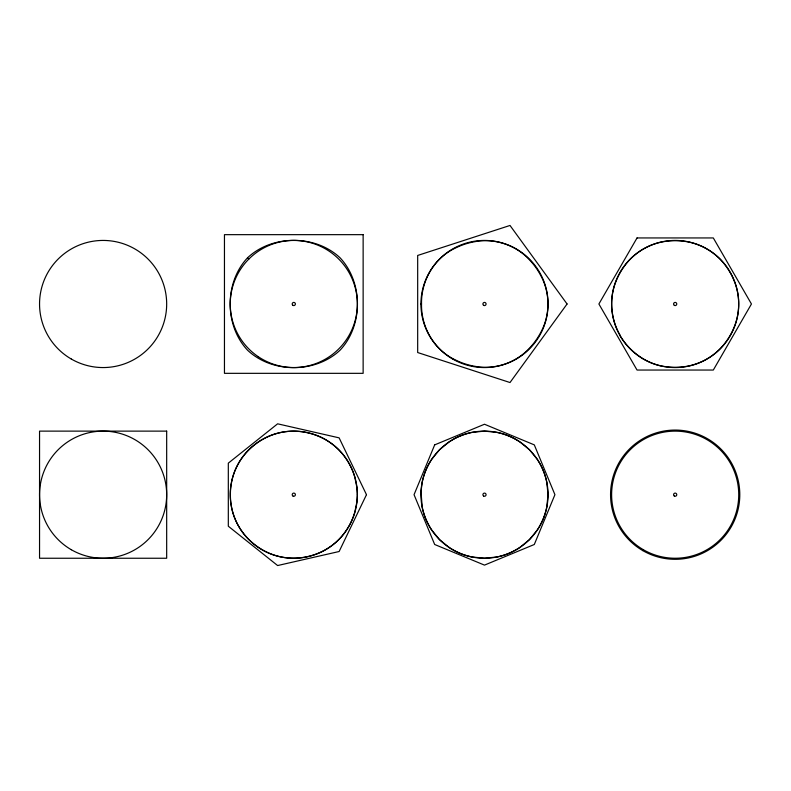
<?xml version="1.0" encoding="UTF-8"?>
<svg xmlns="http://www.w3.org/2000/svg" width="791" height="791" viewBox="0 0 791 791"><rect width="100%" height="100%" fill="white"/><g stroke="black" fill="none" stroke-linecap="round" stroke-linejoin="round"><path stroke-width="1.19" d="M421.524 303.991C421.02 280.706 434.378 257.688 455.745 247.89A69.549 69.549 0 0 1 474.758 241.71C494.355 237.953 515.327 244.765 528.971 259.319A69.549 69.549 0 0 1 540.718 275.495C550.348 292.977 550.348 315.016 540.718 332.497A69.549 69.549 0 0 1 528.971 348.663C515.327 363.227 494.355 370.04 474.758 366.282A69.549 69.549 0 0 1 455.745 360.103C434.378 350.304 421.02 327.286 421.524 303.991L420.921 303.991M247.573 257.767C224.357 282.417 224.357 325.576 247.573 350.225C272.213 373.431 315.382 373.431 340.031 350.225C363.237 325.576 363.237 282.417 340.031 257.767C315.382 234.561 272.213 234.561 247.573 257.767L248.858 259.053M620.124 335.78C629.844 351.995 647.325 364.898 666.853 366.787A67.255 67.255 0 0 0 683.493 366.787C700.025 364.888 715.489 355.96 725.396 342.592A67.255 67.255 0 0 0 733.712 328.186C740.336 312.929 740.336 295.063 733.712 279.806A67.255 67.255 0 0 0 725.396 265.4C715.489 252.032 700.025 243.104 683.493 241.206A67.255 67.255 0 0 0 666.853 241.206C650.331 243.094 634.857 252.032 624.959 265.4A67.255 67.255 0 0 0 616.644 279.806C608.773 297.643 610.454 318.941 620.352 335.651M421.01 491.567L422.186 507.061A65.08 65.08 0 0 0 431.688 529.99L439.539 539.63L449.179 547.491A65.08 65.08 0 0 0 472.108 556.983L484.488 558.248L496.867 556.993A65.08 65.08 0 0 0 519.786 547.491L529.436 539.63L537.297 529.99A65.08 65.08 0 0 0 546.789 507.061L548.054 494.682L546.789 482.312A65.08 65.08 0 0 0 537.287 459.383L529.436 449.743L519.796 441.872A65.08 65.08 0 0 0 496.867 432.38L484.488 431.125L472.108 432.38A65.08 65.08 0 0 0 449.189 441.882L439.539 449.743L431.678 459.383A65.08 65.08 0 0 0 422.186 482.312L421.01 491.567M357.364 494.682L356.939 501.771L354.793 512.222A65.9 65.9 0 0 1 345.538 531.433C338.766 541.182 329.125 548.865 318.12 553.305A65.9 65.9 0 0 1 297.327 558.05C285.482 558.822 273.468 556.083 263.126 550.249A65.9 65.9 0 0 1 246.456 536.951C238.467 528.17 233.118 517.067 231.239 505.34A65.9 65.9 0 0 1 231.239 484.023C233.118 472.296 238.467 461.193 246.456 452.412A65.9 65.9 0 0 1 263.126 439.124C273.468 433.28 285.482 430.541 297.327 431.313A65.9 65.9 0 0 1 318.111 436.059C329.125 440.508 338.756 448.19 345.548 457.93A65.9 65.9 0 0 1 354.793 477.141L356.939 487.592L357.364 494.682A63.567 63.567 0 0 1 262.019 549.735A63.567 63.567 0 0 1 262.019 439.638A63.567 63.567 0 0 1 357.364 494.682M434.674 444.878L414.049 494.682L434.674 544.495L484.488 565.12L534.301 544.495L554.926 494.682L534.301 444.878L484.488 424.243L434.674 444.878M366.48 494.682L339.121 551.515L277.621 565.545L228.312 526.223L228.312 463.15L277.621 423.818L339.121 437.858L366.48 494.682M637.042 237.943L598.896 303.991L637.042 370.05L713.314 370.05L751.45 303.991L713.314 237.943L637.042 237.943M567.068 303.991L510.007 382.537L417.678 352.539L417.678 255.453L510.007 225.455L567.068 303.991M363.138 234.66L224.456 234.66L224.456 373.332L363.138 373.332L363.138 234.66M166.674 431.125L39.55 431.125L39.55 558.248L166.674 558.248L166.674 431.125M71.328 359.045A63.567 63.567 0 0 0 166.674 303.991A63.567 63.567 0 0 0 71.328 248.947A63.567 63.567 0 0 0 71.328 359.045M448.863 547.323A63.567 63.567 0 0 0 547.886 499.22A63.567 63.567 0 0 0 456.714 437.512A63.567 63.567 0 0 0 448.863 547.323M643.39 549.735A63.567 63.567 0 0 0 738.735 494.682A63.567 63.567 0 0 0 643.39 439.638A63.567 63.567 0 0 0 643.39 549.735M642.865 550.645A64.615 64.615 0 0 0 739.793 494.682A64.615 64.615 0 0 0 642.865 438.728A64.615 64.615 0 0 0 642.865 550.645M293.006 496.056A1.592 1.592 0 0 0 295.389 494.682A1.592 1.592 0 0 0 293.006 493.307A1.592 1.592 0 0 0 293.006 496.056M483.598 495.997A1.592 1.592 0 0 0 486.07 494.8A1.592 1.592 0 0 0 483.795 493.258A1.592 1.592 0 0 0 483.598 495.997M674.288 495.997A1.592 1.592 0 0 0 676.76 494.8A1.592 1.592 0 0 0 674.476 493.258A1.592 1.592 0 0 0 674.288 495.997M674.377 305.375A1.592 1.592 0 0 0 676.76 303.991A1.592 1.592 0 0 0 674.377 302.617A1.592 1.592 0 0 0 674.377 305.375M643.39 359.045A63.567 63.567 0 0 0 738.735 303.991A63.567 63.567 0 0 0 643.39 248.947A63.567 63.567 0 0 0 643.39 359.045M483.697 305.375A1.592 1.592 0 0 0 486.079 303.991A1.592 1.592 0 0 0 483.697 302.617A1.592 1.592 0 0 0 483.697 305.375M452.709 359.045A63.567 63.567 0 0 0 548.054 303.991A63.567 63.567 0 0 0 452.709 248.947A63.567 63.567 0 0 0 452.709 359.045M293.006 305.375A1.592 1.592 0 0 0 295.389 303.991A1.592 1.592 0 0 0 293.006 302.617A1.592 1.592 0 0 0 293.006 305.375M258.173 356.632A63.567 63.567 0 0 0 357.196 308.53A63.567 63.567 0 0 0 266.023 246.822A63.567 63.567 0 0 0 258.173 356.632M71.328 549.735A63.567 63.567 0 0 0 166.674 494.682A63.567 63.567 0 0 0 71.328 439.638A63.567 63.567 0 0 0 71.328 549.735"/></g></svg>
